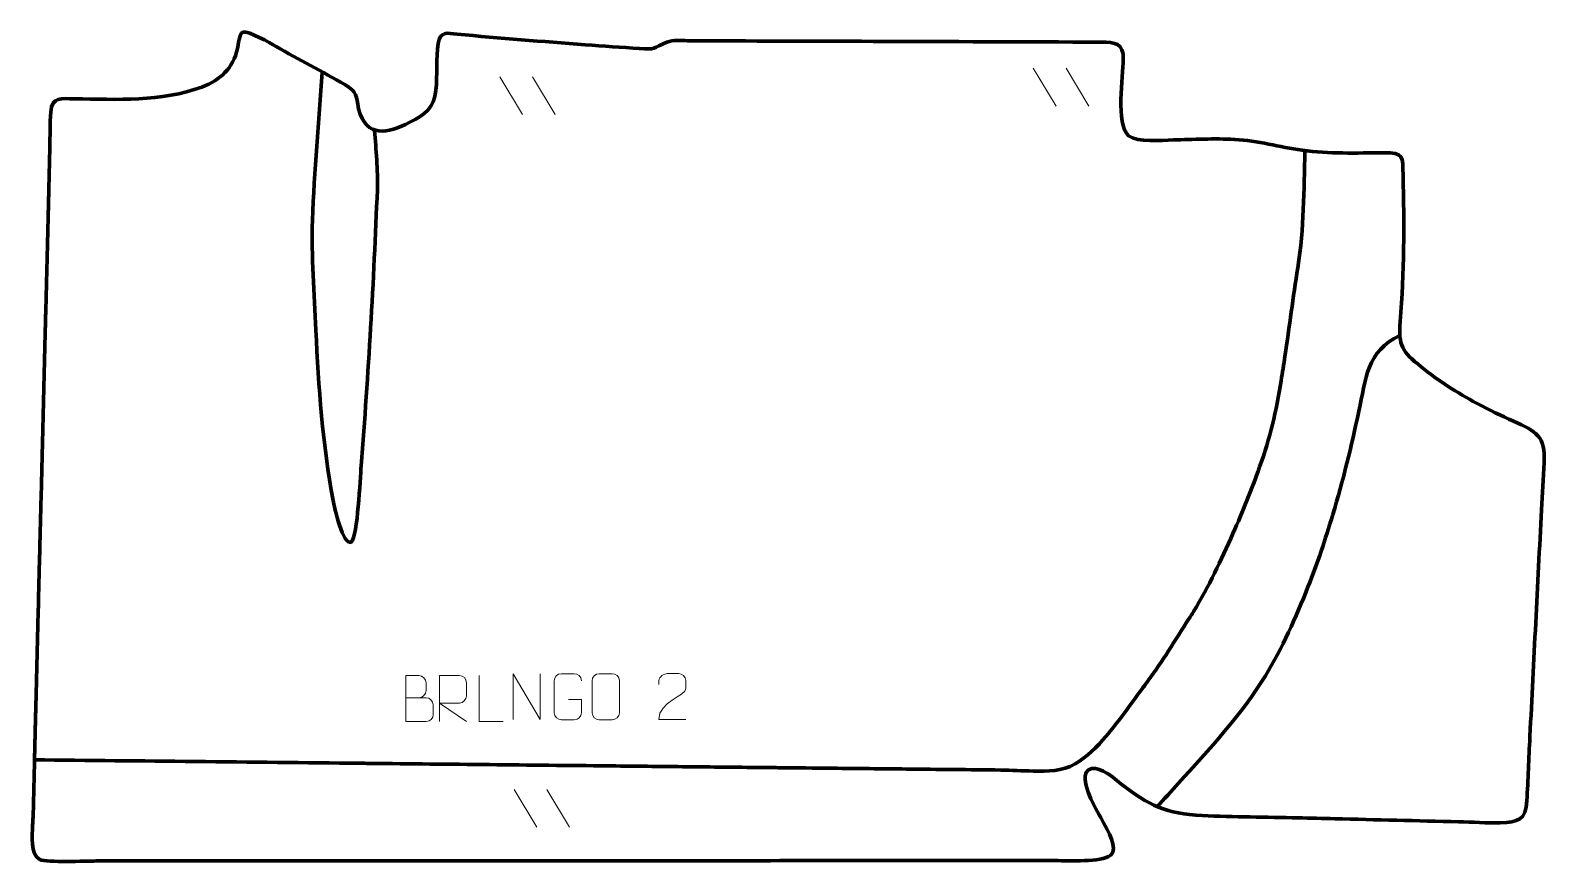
# Model space of a CAD drawing. Header units: millimetres. Extents: x -416 to 407, y -221 to 231.
import ezdxf

# ---------------------------------------------------------------- set-up
doc = ezdxf.new("R2010")
doc.units = ezdxf.units.MM
doc.header["$MEASUREMENT"] = 0
doc.layers.add('layer 2', color=7, linetype='Continuous')
doc.layers.add('layer 3', color=7, linetype='Continuous')

msp = doc.modelspace()

# ---------------------------------------------------------------- linework, layer by layer
at = {"layer": 'layer 2', "color": 142, "lineweight": 158}
for points, knots in [([(-257.1179, 208.3395), (-258.9917, 181.6215), (-261.3855, 154.8501), (-262.4502, 128.09), (-262.4502, 128.09), (-263.0826, 108.4533), (-261.3878, 88.1052), (-260.5505, 68.4187), (-260.5505, 68.4187), (-259.1795, 37.7803), (-256.8036, 6.0425), (-251.259, -24.1292), (-251.259, -24.1292), (-250.6295, -27.1078), (-245.7866, -49.2489), (-241.2282, -46.5549), (-241.2282, -46.5549), (-237.8925, -43.1937), (-236.5505, -12.1805), (-235.9972, -5.1996), (-235.9972, -5.1996), (-232.0975, 44.5939), (-229.16, 94.8156), (-227.2111, 144.724), (-227.2111, 144.724), (-226.7916, 155.4659), (-227.9751, 166.0955), (-228.749, 176.7897)], [0, 0, 0, 0, 0.125, 0.125, 0.125, 0.125, 0.25, 0.25, 0.25, 0.25, 0.375, 0.375, 0.375, 0.375, 0.5, 0.5, 0.5, 0.5, 0.625, 0.625, 0.625, 0.625, 0.75, 0.75, 0.75, 0.75, 1, 1, 1, 1]), ([(276.0845, 165.6443), (275.4299, 143.9018), (275.6912, 123.9283), (272.2441, 102.2572), (272.2441, 102.2572), (269.7043, 86.2908), (267.6606, 70.2511), (265.2547, 54.2641), (265.2547, 54.2641), (264.5843, 49.818), (263.899, 45.3747), (263.1967, 40.9335), (263.1967, 40.9335), (260.5116, 24.1216), (257.2174, 10.2091), (251.5103, -5.8659), (251.5103, -5.8659), (247.1683, -18.0959), (242.3719, -30.0772), (237.0559, -41.9167), (237.0559, -41.9167), (230.346, -56.81), (224.2404, -70.3493), (215.6279, -84.3317), (215.6279, -84.3317), (214.8074, -85.6637), (213.9748, -86.9854), (213.1329, -88.304), (213.1329, -88.304), (209.4334, -94.0844), (205.7735, -99.8898), (202.0637, -105.6638), (202.0637, -105.6638), (198.5468, -111.1347), (194.9302, -116.4872), (191.0782, -121.7292), (191.0782, -121.7292), (191.0782, -121.7292), (190.7798, -122.1331), (190.7798, -122.1331), (190.7798, -122.1331), (189.1848, -124.2802), (187.5878, -126.4201), (186.0224, -128.5891), (186.0224, -128.5891), (180.2582, -136.6226), (174.5204, -144.5493), (168.0866, -152.0722), (168.0866, -152.0722), (163.4336, -157.4752), (157.6899, -163.4538), (151.4383, -166.9721), (151.4383, -166.9721), (144.0944, -171.0235), (136.7356, -170.9789), (128.5841, -170.8592), (128.5841, -170.8592), (122.7244, -170.7733), (116.8732, -170.4117), (111.0115, -170.3075), (111.0115, -170.3075), (102.4977, -170.197), (93.9833, -170.1267), (85.4693, -170.0377), (85.4693, -170.0377), (76.957, -169.9477), (68.4448, -169.8577), (59.9325, -169.7678), (59.9325, -169.7678), (46.5799, -169.6266), (33.2273, -169.4855), (19.8747, -169.3443), (19.8747, -169.3443), (10.0273, -169.2402), (0.1797, -169.1361), (-9.6678, -169.032), (-9.6678, -169.032), (-12.839, -168.9986), (-16.0102, -168.965), (-19.1815, -168.9315), (-19.1815, -168.9315), (-32.534, -168.7903), (-45.8866, -168.6493), (-59.2392, -168.5081), (-59.2392, -168.5081), (-65.5816, -168.4411), (-71.9242, -168.374), (-78.2666, -168.3069), (-78.2666, -168.3069), (-84.776, -168.2381), (-91.2854, -168.1693), (-97.7948, -168.1006), (-97.7948, -168.1006), (-140.8569, -167.6453), (-183.9188, -167.1901), (-226.9809, -166.735), (-226.9809, -166.735), (-230.1522, -166.7014), (-233.3234, -166.668), (-236.4946, -166.6344), (-236.4946, -166.6344), (-266.371, -166.3187), (-296.2474, -166.0028), (-326.1238, -165.687), (-326.1238, -165.687), (-355.1656, -165.3801), (-384.2075, -165.073), (-413.2493, -164.7661)], [0, 0, 0, 0, 0.03571429, 0.03571429, 0.03571429, 0.03571429, 0.07142857, 0.07142857, 0.07142857, 0.07142857, 0.10714286, 0.10714286, 0.10714286, 0.10714286, 0.14285714, 0.14285714, 0.14285714, 0.14285714, 0.17857143, 0.17857143, 0.17857143, 0.17857143, 0.21428571, 0.21428571, 0.21428571, 0.21428571, 0.25, 0.25, 0.25, 0.25, 0.28571429, 0.28571429, 0.28571429, 0.28571429, 0.32142857, 0.32142857, 0.32142857, 0.32142857, 0.35714286, 0.35714286, 0.35714286, 0.35714286, 0.39285714, 0.39285714, 0.39285714, 0.39285714, 0.42857143, 0.42857143, 0.42857143, 0.42857143, 0.46428571, 0.46428571, 0.46428571, 0.46428571, 0.5, 0.5, 0.5, 0.5, 0.53571429, 0.53571429, 0.53571429, 0.53571429, 0.57142857, 0.57142857, 0.57142857, 0.57142857, 0.60714286, 0.60714286, 0.60714286, 0.60714286, 0.64285714, 0.64285714, 0.64285714, 0.64285714, 0.67857143, 0.67857143, 0.67857143, 0.67857143, 0.71428571, 0.71428571, 0.71428571, 0.71428571, 0.75, 0.75, 0.75, 0.75, 0.78571429, 0.78571429, 0.78571429, 0.78571429, 0.82142857, 0.82142857, 0.82142857, 0.82142857, 0.85714286, 0.85714286, 0.85714286, 0.85714286, 0.89285714, 0.89285714, 0.89285714, 0.89285714, 0.92857143, 0.92857143, 0.92857143, 0.92857143, 1, 1, 1, 1]), ([(327.6836, 65.5394), (309.4671, 56.8645), (309.1646, 41.8841), (305.3634, 24.3282), (305.3634, 24.3282), (301.2307, 5.2029), (296.9529, -12.9367), (291.2302, -31.6796), (291.2302, -31.6796), (287.0898, -45.2401), (283.071, -57.7782), (277.7564, -70.964), (277.7564, -70.964), (271.1144, -87.4431), (263.9018, -104.0082), (254.6337, -119.1987), (254.6337, -119.1987), (242.2486, -139.3474), (223.5907, -159.8647), (207.5669, -177.409), (207.5669, -177.409), (203.6051, -181.7467), (199.6332, -186.0746), (195.6821, -190.4222)], [0, 0, 0, 0, 0.14285714, 0.14285714, 0.14285714, 0.14285714, 0.28571429, 0.28571429, 0.28571429, 0.28571429, 0.42857143, 0.42857143, 0.42857143, 0.42857143, 0.57142857, 0.57142857, 0.57142857, 0.57142857, 0.71428571, 0.71428571, 0.71428571, 0.71428571, 1, 1, 1, 1])]:
    msp.add_open_spline(points, degree=3, knots=knots, dxfattribs=at)
at = {"layer": 'layer 3', "color": 22, "lineweight": 158}
msp.add_open_spline([(-413.2374, -164.2956), (-413.1534, -160.9554), (-413.0696, -157.615), (-412.9856, -154.2748), (-412.9856, -154.2748), (-412.9017, -150.9345), (-412.8177, -147.5942), (-412.7338, -144.2539), (-412.7338, -144.2539), (-412.6582, -141.2477), (-412.5827, -138.2414), (-412.5072, -135.2352), (-412.5072, -135.2352), (-412.4358, -132.3959), (-412.3645, -129.5567), (-412.2932, -126.7174), (-412.2932, -126.7174), (-411.9575, -113.3563), (-411.6218, -99.9952), (-411.286, -86.634), (-411.286, -86.634), (-411.2062, -83.4608), (-411.1265, -80.2874), (-411.0468, -77.1142), (-411.0468, -77.1142), (-410.8873, -70.7677), (-410.7279, -64.4211), (-410.5684, -58.0746), (-410.5684, -58.0746), (-410.4844, -54.7343), (-410.4005, -51.394), (-410.3166, -48.0537), (-410.3166, -48.0537), (-410.2453, -45.2145), (-410.1739, -42.3752), (-410.1025, -39.536), (-410.1025, -39.536), (-409.943, -33.1895), (-409.7837, -26.8429), (-409.6242, -20.4964), (-409.6242, -20.4964), (-409.3723, -10.4755), (-409.1206, -0.4546), (-408.8688, 9.5662), (-408.8688, 9.5662), (-408.7009, 16.2468), (-408.533, 22.9274), (-408.3652, 29.6079), (-408.3652, 29.6079), (-408.0336, 42.802), (-407.7021, 55.9961), (-407.3706, 69.1904), (-407.3706, 69.1904), (-407.2909, 72.3636), (-407.2111, 75.5368), (-407.1314, 78.7101), (-407.1314, 78.7101), (-406.9635, 85.3907), (-406.7957, 92.0712), (-406.6278, 98.7518), (-406.6278, 98.7518), (-406.3843, 108.4387), (-406.141, 118.1254), (-405.8975, 127.8123), (-405.8975, 127.8123), (-405.8136, 131.1526), (-405.7297, 134.4929), (-405.6458, 137.8332), (-405.6458, 137.8332), (-405.566, 141.0064), (-405.4863, 144.1797), (-405.4066, 147.353), (-405.4066, 147.353), (-405.2387, 154.0335), (-405.0708, 160.7142), (-404.9029, 167.3947), (-404.9029, 167.3947), (-404.7617, 173.6949), (-404.9423, 180.3898), (-404.4624, 186.6296), (-404.4624, 186.6296), (-403.6068, 195.3729), (-398.6638, 193.9671), (-391.5575, 193.9098), (-391.5575, 193.9098), (-368.409, 193.5618), (-344.5293, 192.1832), (-322.3804, 200.2854), (-322.3804, 200.2854), (-312.1267, 204.2538), (-305.7606, 210.2288), (-303.0692, 221.1418), (-303.0692, 221.1418), (-302.5819, 223.1178), (-302.2192, 229.2527), (-300.1452, 229.9726), (-300.1452, 229.9726), (-296.9982, 231.065), (-285.5755, 224.128), (-282.1904, 222.2527), (-282.1904, 222.2527), (-269.7682, 215.3733), (-257.1475, 208.5865), (-244.8128, 201.5873), (-244.8128, 201.5873), (-237.9281, 197.2156), (-238.7547, 195.7845), (-237.3645, 188.4195), (-237.3645, 188.4195), (-233.0087, 172.3281), (-221.676, 175.0294), (-209.6711, 181.1443), (-209.6711, 181.1443), (-201.2962, 185.4102), (-196.5093, 188.8485), (-195.4378, 198.5164), (-195.4378, 198.5164), (-194.6285, 206.8156), (-195.3838, 215.9443), (-194.1517, 223.9437), (-194.1517, 223.9437), (-193.1104, 230.7043), (-189.5022, 229.5784), (-183.841, 229.0155), (-183.841, 229.0155), (-160.7611, 226.7204), (-137.5401, 225.0218), (-114.4095, 223.2723), (-114.4095, 223.2723), (-104.5983, 222.5302), (-94.7853, 221.8157), (-84.97, 221.1307), (-84.97, 221.1307), (-76.3204, 220.5282), (-77.6071, 221.3115), (-70.1541, 224.5711), (-70.1541, 224.5711), (-66.471, 226.1819), (-62.8468, 225.47), (-58.9569, 225.4415), (-58.9569, 225.4415), (-25.3711, 225.1945), (8.2649, 225.19), (41.8569, 225.0624), (41.8569, 225.0624), (83.1257, 224.9063), (124.4027, 224.8654), (165.67, 224.617), (165.67, 224.617), (173.088, 224.5478), (177.7782, 224.1887), (177.551, 215.3745), (177.551, 215.3745), (177.1419, 205.9585), (173.6221, 180.4735), (180.341, 173.8465), (180.341, 173.8465), (185.3338, 170.0883), (198.2476, 171.4417), (204.5942, 171.5867), (204.5942, 171.5867), (215.411, 171.8375), (227.1508, 172.4406), (237.8933, 171.8684), (237.8933, 171.8684), (250.771, 171.1392), (262.0699, 167.7738), (274.5753, 165.9657), (274.5753, 165.9657), (289.386, 163.9477), (303.893, 164.5218), (318.7473, 164.6063), (318.7473, 164.6063), (329.7378, 164.6633), (329.1037, 162.8269), (329.3498, 152.3871), (329.3498, 152.3871), (329.9533, 125.5813), (330.0274, 99.9031), (327.8026, 73.1315), (327.8026, 73.1315), (326.6934, 59.6433), (328.8876, 56.8226), (339.102, 48.5335), (339.102, 48.5335), (349.0056, 40.5269), (358.3814, 34.6119), (369.5336, 28.6086), (369.5336, 28.6086), (376.2426, 24.9971), (382.4232, 22.0762), (389.3424, 18.9376), (389.3424, 18.9376), (401.6025, 13.3761), (406.7383, 10.977), (405.8974, -3.5263), (405.8974, -3.5263), (405.3949, -12.0783), (404.8629, -20.5404), (404.4352, -29.1052), (404.4352, -29.1052), (402.3886, -70.081), (400.2678, -111.0561), (398.1874, -152.0307), (398.1874, -152.0307), (398.1874, -152.0307), (398.162, -152.5305), (398.162, -152.5305), (398.162, -152.5305), (397.5752, -164.042), (397.1253, -175.5524), (396.5623, -187.0597), (396.5623, -187.0597), (395.9471, -197.4455), (391.7797, -198.611), (382.061, -198.9038), (382.061, -198.9038), (374.7489, -199.1241), (366.8258, -198.5332), (359.4276, -198.3604), (359.4276, -198.3604), (337.0714, -197.8383), (314.716, -197.2824), (292.36, -196.7486), (292.36, -196.7486), (285.6881, -196.5893), (279.0162, -196.43), (272.3442, -196.2707), (272.3442, -196.2707), (255.0702, -195.864), (237.6282, -195.7568), (220.3824, -195.0231), (220.3824, -195.0231), (201.006, -194.1103), (191.2978, -189.5253), (176.158, -177.7055), (176.158, -177.7055), (174.6908, -176.56), (173.2441, -175.3931), (171.8024, -174.2158), (171.8024, -174.2158), (168.5452, -171.551), (160.3401, -166.3466), (157.4024, -171.7228), (157.4024, -171.7228), (157.4024, -171.7228), (157.1299, -172.2214), (157.1299, -172.2214), (157.1299, -172.2214), (155.4099, -179.811), (163.2573, -192.2748), (166.8111, -198.8692), (166.8111, -198.8692), (168.7459, -202.4593), (175.0262, -213.0334), (170.6937, -216.5226), (170.6937, -216.5226), (165.428, -220.4437), (147.9422, -219.4759), (140.8382, -219.4656), (140.8382, -219.4656), (109.3016, -219.4207), (77.7651, -219.4411), (46.2285, -219.455), (46.2285, -219.455), (19.5218, -219.4675), (-7.1849, -219.4801), (-33.8916, -219.4926), (-33.8916, -219.4926), (-43.9066, -219.4973), (-53.9216, -219.502), (-63.9367, -219.5067), (-63.9367, -219.5067), (-66.9412, -219.5081), (-69.9456, -219.5095), (-72.9501, -219.511), (-72.9501, -219.511), (-75.9547, -219.5124), (-78.9592, -219.5138), (-81.9637, -219.5152), (-81.9637, -219.5152), (-85.302, -219.5167), (-88.6403, -219.5183), (-91.9787, -219.5199), (-91.9787, -219.5199), (-104.8313, -219.5259), (-117.6838, -219.532), (-130.5364, -219.5381), (-130.5364, -219.5381), (-133.8748, -219.5396), (-137.2132, -219.5412), (-140.5515, -219.5428), (-140.5515, -219.5428), (-143.8898, -219.5443), (-147.2282, -219.5459), (-150.5665, -219.5474), (-150.5665, -219.5474), (-170.5965, -219.5568), (-190.6265, -219.5662), (-210.6566, -219.5756), (-210.6566, -219.5756), (-217.3332, -219.5788), (-224.0099, -219.5819), (-230.6866, -219.5851), (-230.6866, -219.5851), (-244.0399, -219.5914), (-257.3933, -219.5976), (-270.7466, -219.6039), (-270.7466, -219.6039), (-273.7511, -219.6053), (-276.7556, -219.6067), (-279.7602, -219.6081), (-279.7602, -219.6081), (-296.4518, -219.6159), (-313.1435, -219.6238), (-329.8352, -219.6316), (-329.8352, -219.6316), (-346.4858, -219.6396), (-363.1738, -219.5685), (-379.8196, -219.6563), (-379.8196, -219.6563), (-385.6348, -219.6869), (-406.29, -220.5815), (-410.3642, -218.8274), (-410.3642, -218.8274), (-415.5214, -216.318), (-414.4785, -205.3678), (-414.2683, -200.4539), (-414.2683, -200.4539), (-414.1748, -198.2664), (-414.0595, -196.0823), (-413.9803, -193.8936), (-413.9803, -193.8936), (-413.6827, -184.0291), (-413.484, -174.1615), (-413.2374, -164.2956)], degree=3, knots=[0, 0, 0, 0, 0.01176471, 0.01176471, 0.01176471, 0.01176471, 0.02352941, 0.02352941, 0.02352941, 0.02352941, 0.03529412, 0.03529412, 0.03529412, 0.03529412, 0.04705882, 0.04705882, 0.04705882, 0.04705882, 0.05882353, 0.05882353, 0.05882353, 0.05882353, 0.07058824, 0.07058824, 0.07058824, 0.07058824, 0.08235294, 0.08235294, 0.08235294, 0.08235294, 0.09411765, 0.09411765, 0.09411765, 0.09411765, 0.10588235, 0.10588235, 0.10588235, 0.10588235, 0.11764706, 0.11764706, 0.11764706, 0.11764706, 0.12941176, 0.12941176, 0.12941176, 0.12941176, 0.14117647, 0.14117647, 0.14117647, 0.14117647, 0.15294118, 0.15294118, 0.15294118, 0.15294118, 0.16470588, 0.16470588, 0.16470588, 0.16470588, 0.17647059, 0.17647059, 0.17647059, 0.17647059, 0.18823529, 0.18823529, 0.18823529, 0.18823529, 0.2, 0.2, 0.2, 0.2, 0.21176471, 0.21176471, 0.21176471, 0.21176471, 0.22352941, 0.22352941, 0.22352941, 0.22352941, 0.23529412, 0.23529412, 0.23529412, 0.23529412, 0.24705882, 0.24705882, 0.24705882, 0.24705882, 0.25882353, 0.25882353, 0.25882353, 0.25882353, 0.27058824, 0.27058824, 0.27058824, 0.27058824, 0.28235294, 0.28235294, 0.28235294, 0.28235294, 0.29411765, 0.29411765, 0.29411765, 0.29411765, 0.30588235, 0.30588235, 0.30588235, 0.30588235, 0.31764706, 0.31764706, 0.31764706, 0.31764706, 0.32941176, 0.32941176, 0.32941176, 0.32941176, 0.34117647, 0.34117647, 0.34117647, 0.34117647, 0.35294118, 0.35294118, 0.35294118, 0.35294118, 0.36470588, 0.36470588, 0.36470588, 0.36470588, 0.37647059, 0.37647059, 0.37647059, 0.37647059, 0.38823529, 0.38823529, 0.38823529, 0.38823529, 0.4, 0.4, 0.4, 0.4, 0.41176471, 0.41176471, 0.41176471, 0.41176471, 0.42352941, 0.42352941, 0.42352941, 0.42352941, 0.43529412, 0.43529412, 0.43529412, 0.43529412, 0.44705882, 0.44705882, 0.44705882, 0.44705882, 0.45882353, 0.45882353, 0.45882353, 0.45882353, 0.47058824, 0.47058824, 0.47058824, 0.47058824, 0.48235294, 0.48235294, 0.48235294, 0.48235294, 0.49411765, 0.49411765, 0.49411765, 0.49411765, 0.50588235, 0.50588235, 0.50588235, 0.50588235, 0.51764706, 0.51764706, 0.51764706, 0.51764706, 0.52941176, 0.52941176, 0.52941176, 0.52941176, 0.54117647, 0.54117647, 0.54117647, 0.54117647, 0.55294118, 0.55294118, 0.55294118, 0.55294118, 0.56470588, 0.56470588, 0.56470588, 0.56470588, 0.57647059, 0.57647059, 0.57647059, 0.57647059, 0.58823529, 0.58823529, 0.58823529, 0.58823529, 0.6, 0.6, 0.6, 0.6, 0.61176471, 0.61176471, 0.61176471, 0.61176471, 0.62352941, 0.62352941, 0.62352941, 0.62352941, 0.63529412, 0.63529412, 0.63529412, 0.63529412, 0.64705882, 0.64705882, 0.64705882, 0.64705882, 0.65882353, 0.65882353, 0.65882353, 0.65882353, 0.67058824, 0.67058824, 0.67058824, 0.67058824, 0.68235294, 0.68235294, 0.68235294, 0.68235294, 0.69411765, 0.69411765, 0.69411765, 0.69411765, 0.70588235, 0.70588235, 0.70588235, 0.70588235, 0.71764706, 0.71764706, 0.71764706, 0.71764706, 0.72941176, 0.72941176, 0.72941176, 0.72941176, 0.74117647, 0.74117647, 0.74117647, 0.74117647, 0.75294118, 0.75294118, 0.75294118, 0.75294118, 0.76470588, 0.76470588, 0.76470588, 0.76470588, 0.77647059, 0.77647059, 0.77647059, 0.77647059, 0.78823529, 0.78823529, 0.78823529, 0.78823529, 0.8, 0.8, 0.8, 0.8, 0.81176471, 0.81176471, 0.81176471, 0.81176471, 0.82352941, 0.82352941, 0.82352941, 0.82352941, 0.83529412, 0.83529412, 0.83529412, 0.83529412, 0.84705882, 0.84705882, 0.84705882, 0.84705882, 0.85882353, 0.85882353, 0.85882353, 0.85882353, 0.87058824, 0.87058824, 0.87058824, 0.87058824, 0.88235294, 0.88235294, 0.88235294, 0.88235294, 0.89411765, 0.89411765, 0.89411765, 0.89411765, 0.90588235, 0.90588235, 0.90588235, 0.90588235, 0.91764706, 0.91764706, 0.91764706, 0.91764706, 0.92941176, 0.92941176, 0.92941176, 0.92941176, 0.94117647, 0.94117647, 0.94117647, 0.94117647, 0.95294118, 0.95294118, 0.95294118, 0.95294118, 0.96470588, 0.96470588, 0.96470588, 0.96470588, 0.97647059, 0.97647059, 0.97647059, 0.97647059, 1, 1, 1, 1], dxfattribs=at)
at = {"layer": 'layer 3', "color": 250, "lineweight": 9}
for points in [[(-160.8118, 205.8522), (-160.8118, 205.8522), (-148.4475, 185.3079), (-148.4475, 185.3079)], [(-143.0819, 205.8522), (-143.0819, 205.8522), (-130.7176, 185.3079), (-130.7176, 185.3079)], [(128.725, 210.4799), (128.725, 210.4799), (141.0893, 189.9356), (141.0893, 189.9356)], [(146.4549, 210.4799), (146.4549, 210.4799), (158.8192, 189.9356), (158.8192, 189.9356)], [(-152.9594, -180.7927), (-152.9594, -180.7927), (-140.5951, -201.337), (-140.5951, -201.337)], [(-135.2295, -180.7927), (-135.2295, -180.7927), (-122.8652, -201.337), (-122.8652, -201.337)]]:
    msp.add_open_spline(points, degree=3, dxfattribs=at)
for points, knots in [([(-211.6685, -131.0578), (-208.0299, -131.0574), (-204.4428, -131.0574), (-200.8034, -131.0578), (-200.8034, -131.0578), (-198.828, -131.0751), (-196.9044, -132.8112), (-196.9044, -134.8608), (-196.9044, -134.8608), (-196.9048, -135.9894), (-196.9048, -139.0388), (-196.9044, -140.1677), (-196.9044, -140.1677), (-196.8868, -142.0256), (-198.4289, -144.0395), (-200.7504, -144.0226), (-200.7504, -144.0226), (-204.3902, -144.0222), (-208.0296, -144.0222), (-211.6685, -144.0226), (-211.6685, -144.0226), (-211.6685, -135.7043), (-211.6685, -127.3865), (-211.6685, -119.069), (-211.6685, -119.069), (-209.2948, -119.069), (-206.9207, -119.069), (-204.5465, -119.069), (-204.5465, -119.069), (-202.8657, -119.0514), (-200.7689, -120.9619), (-200.7512, -122.9243), (-200.7512, -122.9243), (-200.7516, -124.9904), (-200.7516, -125.1364), (-200.7512, -127.2029), (-200.7512, -127.2029), (-200.7339, -129.269), (-202.5884, -131.0751), (-204.5984, -131.0578)], [0, 0, 0, 0, 0.09090909, 0.09090909, 0.09090909, 0.09090909, 0.18181818, 0.18181818, 0.18181818, 0.18181818, 0.27272727, 0.27272727, 0.27272727, 0.27272727, 0.36363636, 0.36363636, 0.36363636, 0.36363636, 0.45454545, 0.45454545, 0.45454545, 0.45454545, 0.54545455, 0.54545455, 0.54545455, 0.54545455, 0.63636364, 0.63636364, 0.63636364, 0.63636364, 0.72727273, 0.72727273, 0.72727273, 0.72727273, 0.81818182, 0.81818182, 0.81818182, 0.81818182, 1, 1, 1, 1]), ([(-193.5469, -144.0262), (-193.5469, -144.0262), (-193.5469, -119.0727), (-193.5469, -119.0727), (-193.5469, -119.0727), (-189.9521, -119.0727), (-186.3566, -119.0727), (-182.7614, -119.0727), (-182.7614, -119.0727), (-180.4361, -119.1104), (-178.8788, -120.6004), (-178.8829, -122.9668), (-178.8829, -122.9668), (-178.8833, -125.0023), (-178.8833, -128.0617), (-178.8829, -130.0977), (-178.8829, -130.0977), (-178.8894, -131.9732), (-180.7017, -133.915), (-182.7112, -133.9341), (-182.7112, -133.9341), (-182.7112, -133.9341), (-193.5469, -133.9341), (-193.5469, -133.9341), (-193.5469, -133.9341), (-193.5469, -133.9341), (-178.8922, -144.0262), (-178.8922, -144.0262)], [0, 0, 0, 0, 0.125, 0.125, 0.125, 0.125, 0.25, 0.25, 0.25, 0.25, 0.375, 0.375, 0.375, 0.375, 0.5, 0.5, 0.5, 0.5, 0.625, 0.625, 0.625, 0.625, 0.75, 0.75, 0.75, 0.75, 1, 1, 1, 1]), ([(-158.9593, -144.03), (-158.9593, -144.03), (-171.9084, -144.03), (-171.9084, -144.03), (-171.9084, -144.03), (-171.9084, -144.03), (-171.9084, -119.0764), (-171.9084, -119.0764)], [0, 0, 0, 0, 0.33333333, 0.33333333, 0.33333333, 0.33333333, 1, 1, 1, 1]), ([(-153.4547, -142.9769), (-153.4547, -142.9769), (-153.4547, -118.0234), (-153.4547, -118.0234), (-153.4547, -118.0234), (-153.4547, -118.0234), (-138.7999, -142.9769), (-138.7999, -142.9769), (-138.7999, -142.9769), (-138.7999, -142.9769), (-138.7999, -118.0234), (-138.7999, -118.0234)], [0, 0, 0, 0, 0.25, 0.25, 0.25, 0.25, 0.5, 0.5, 0.5, 0.5, 1, 1, 1, 1]), ([(-123.5775, -132.0438), (-123.5775, -132.0438), (-116.4094, -132.0438), (-116.4094, -132.0438), (-116.4094, -132.0438), (-116.4094, -132.0438), (-116.4094, -139.2119), (-116.4094, -139.2119), (-116.4094, -139.2119), (-116.5491, -141.5353), (-118.2263, -143.0149), (-120.3741, -143.0257), (-120.3741, -143.0257), (-122.7059, -143.0253), (-125.0379, -143.0253), (-127.3694, -143.0257), (-127.3694, -143.0257), (-129.2943, -143.1311), (-131.2665, -141.2466), (-131.2553, -139.2293), (-131.2553, -139.2293), (-131.2549, -133.4592), (-131.2549, -127.6895), (-131.2553, -121.9202), (-131.2553, -121.9202), (-131.2511, -119.7821), (-129.5043, -118.0629), (-127.352, -118.0763), (-127.352, -118.0763), (-125.0263, -118.0763), (-122.7002, -118.0763), (-120.3741, -118.0763), (-120.3741, -118.0763), (-118.4274, -118.0409), (-116.436, -119.5324), (-116.4094, -121.9701)], [0, 0, 0, 0, 0.1, 0.1, 0.1, 0.1, 0.2, 0.2, 0.2, 0.2, 0.3, 0.3, 0.3, 0.3, 0.4, 0.4, 0.4, 0.4, 0.5, 0.5, 0.5, 0.5, 0.6, 0.6, 0.6, 0.6, 0.7, 0.7, 0.7, 0.7, 0.8, 0.8, 0.8, 0.8, 1, 1, 1, 1]), ([(-106.8075, -118.0769), (-104.4818, -118.0769), (-102.1557, -118.0769), (-99.8296, -118.0769), (-99.8296, -118.0769), (-97.883, -118.0413), (-95.8916, -119.5329), (-95.8649, -121.9705), (-95.8649, -121.9705), (-95.8653, -127.7174), (-95.8653, -133.4647), (-95.8649, -139.2124), (-95.8649, -139.2124), (-96.0047, -141.5358), (-97.6819, -143.0154), (-99.8296, -143.0262), (-99.8296, -143.0262), (-102.1615, -143.0258), (-104.4934, -143.0258), (-106.8249, -143.0262), (-106.8249, -143.0262), (-108.7499, -143.1316), (-110.722, -141.2471), (-110.7108, -139.2298), (-110.7108, -139.2298), (-110.7105, -133.4597), (-110.7105, -127.69), (-110.7108, -121.9207), (-110.7108, -121.9207), (-110.7066, -119.7826), (-108.9599, -118.0634), (-106.8075, -118.0769)], [0, 0, 0, 0, 0.11111111, 0.11111111, 0.11111111, 0.11111111, 0.22222222, 0.22222222, 0.22222222, 0.22222222, 0.33333333, 0.33333333, 0.33333333, 0.33333333, 0.44444444, 0.44444444, 0.44444444, 0.44444444, 0.55555556, 0.55555556, 0.55555556, 0.55555556, 0.66666667, 0.66666667, 0.66666667, 0.66666667, 0.77777778, 0.77777778, 0.77777778, 0.77777778, 1, 1, 1, 1]), ([(-59.7644, -142.9185), (-64.6788, -142.9182), (-69.5932, -142.9182), (-74.5073, -142.9185), (-74.5073, -142.9185), (-74.5073, -132.9862), (-59.8563, -130.345), (-59.7644, -126.0347), (-59.7644, -126.0347), (-59.7647, -124.6106), (-59.7647, -123.1869), (-59.7644, -121.7636), (-59.7644, -121.7636), (-59.7813, -119.6865), (-61.9041, -117.9617), (-63.5751, -117.9444), (-63.5751, -117.9444), (-65.6483, -117.9448), (-67.7212, -117.9448), (-69.7936, -117.9444), (-69.7936, -117.9444), (-71.6157, -117.9279), (-74.4404, -119.72), (-74.5073, -121.8136), (-74.5073, -121.8136), (-74.5073, -121.8136), (-74.5073, -123.8684), (-74.5073, -123.8684)], [0, 0, 0, 0, 0.125, 0.125, 0.125, 0.125, 0.25, 0.25, 0.25, 0.25, 0.375, 0.375, 0.375, 0.375, 0.5, 0.5, 0.5, 0.5, 0.625, 0.625, 0.625, 0.625, 0.75, 0.75, 0.75, 0.75, 1, 1, 1, 1])]:
    msp.add_open_spline(points, degree=3, knots=knots, dxfattribs=at)

doc.saveas('drawing.dxf')
